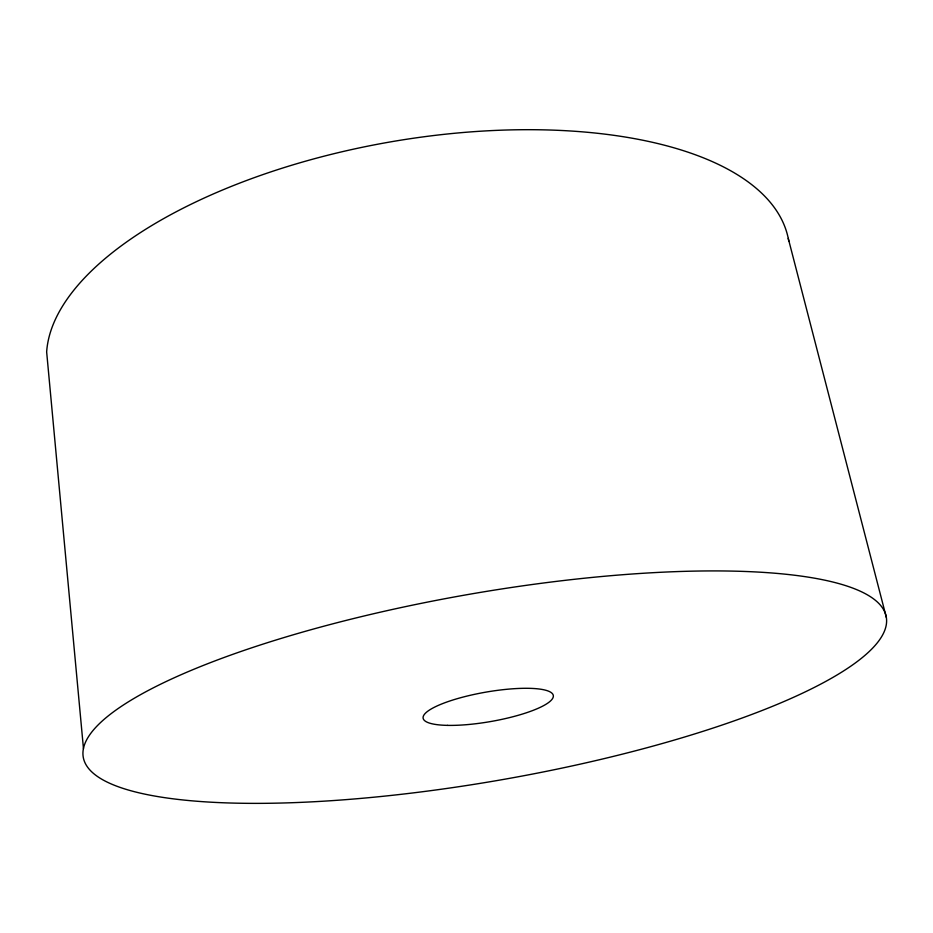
<?xml version="1.0" encoding="UTF-8"?>
<svg xmlns="http://www.w3.org/2000/svg" width="933" height="933" viewBox="0 0 933 933"><rect width="100%" height="100%" fill="white"/><g stroke="black" fill="none" stroke-linecap="round" stroke-linejoin="round"><path stroke-width="1.4" d="M788.257 238.405L886.35 617.459A407.581 94.128 -9.9 0 1 296.554 802.543A407.581 94.128 -9.9 0 1 271.433 641.426A407.581 94.128 -9.9 0 1 886.35 617.459M83.457 748.523L46.65 351.928A376.139 165.561 -9.9 0 1 410.415 138.679A376.139 165.561 -9.9 0 1 788.77 241.192M447.42 725.373A66.056 14.893 -9.9 0 0 552.581 698.514A66.056 14.893 -9.9 0 0 464.657 696.659A66.056 14.893 -9.9 0 0 447.42 725.373"/></g></svg>
